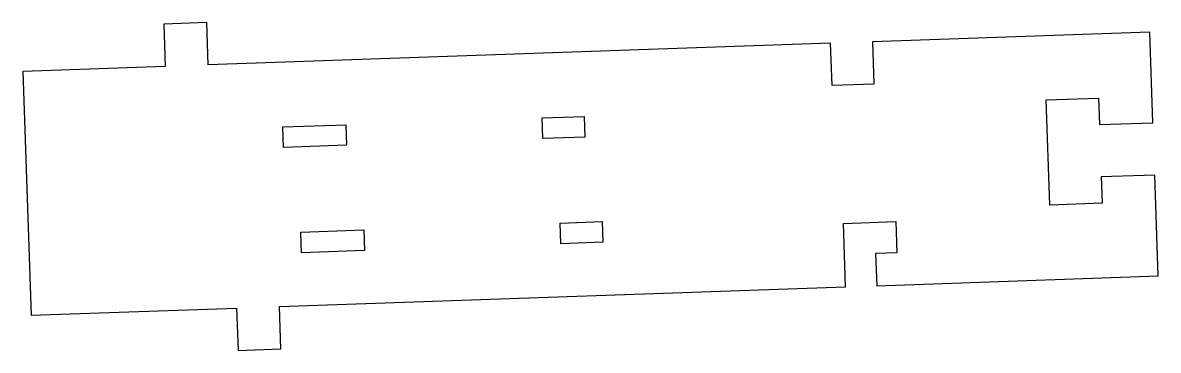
# Model space of a CAD drawing. Header units: millimetres. Extents: x -54 to 54, y -17 to 14.
import ezdxf

# ---------------------------------------------------------------- set-up
doc = ezdxf.new("R2010")
doc.units = ezdxf.units.MM
doc.layers.get('0').update_dxf_attribs({"linetype": 'CONTINUOUS'})

msp = doc.modelspace()

# ---------------------------------------------------------------- linework, layer by layer
for p, q in [((-36.23, 14.28), (-40.28, 14.14)), ((-40.28, 14.14), (-40.14, 10.14)), ((-36.09, 10.28), (-36.23, 14.28)), ((52.8, 13.39), (26.62, 12.47)), ((53.1, 4.82), (52.8, 13.39)), ((22.67, 12.33), (-36.09, 10.28)), ((22.81, 8.34), (22.67, 12.33)), ((26.62, 12.47), (26.75, 8.47)), ((-40.14, 10.14), (-53.6, 9.67)), ((-53.6, 9.67), (-52.8, -13.39)), ((26.75, 8.47), (22.81, 8.34)), ((43.02, 6.97), (47.96, 7.14)), ((43.36, -2.98), (43.02, 6.97)), ((47.96, 7.14), (48.05, 4.64)), ((-4.56, 5.27), (-0.59, 5.41)), ((-0.59, 5.41), (-0.52, 3.46)), ((-29.05, 4.42), (-23.09, 4.63)), ((-28.98, 2.47), (-29.05, 4.42)), ((-23.09, 4.63), (-23.02, 2.68)), ((-4.49, 3.33), (-4.56, 5.27)), ((48.05, 4.64), (53.1, 4.82)), ((-0.52, 3.46), (-4.49, 3.33)), ((-23.02, 2.68), (-28.98, 2.47)), ((53.27, -0.13), (48.22, -0.31)), ((48.22, -0.31), (48.31, -2.8)), ((53.6, -9.67), (53.27, -0.13)), ((48.31, -2.8), (43.36, -2.98)), ((-27.36, -5.53), (-21.41, -5.32)), ((-21.41, -5.32), (-21.34, -7.27)), ((-2.86, -4.67), (1.09, -4.53)), ((-2.79, -6.62), (-2.86, -4.67)), ((1.09, -4.53), (1.16, -6.48)), ((23.87, -4.7), (28.82, -4.53)), ((24.08, -10.7), (23.87, -4.7)), ((28.82, -4.53), (28.92, -7.48)), ((-27.29, -7.48), (-27.36, -5.53)), ((-21.34, -7.27), (-27.29, -7.48)), ((1.16, -6.48), (-2.79, -6.62)), ((28.92, -7.48), (26.92, -7.55)), ((26.92, -7.55), (27.03, -10.6)), ((-29.36, -12.57), (24.08, -10.7)), ((27.03, -10.6), (53.6, -9.67)), ((-52.8, -13.39), (-33.41, -12.71)), ((-33.41, -12.71), (-33.27, -16.71)), ((-29.22, -16.56), (-29.36, -12.57)), ((-33.27, -16.71), (-29.22, -16.56))]:
    msp.add_line(p, q)

doc.saveas('drawing.dxf')
